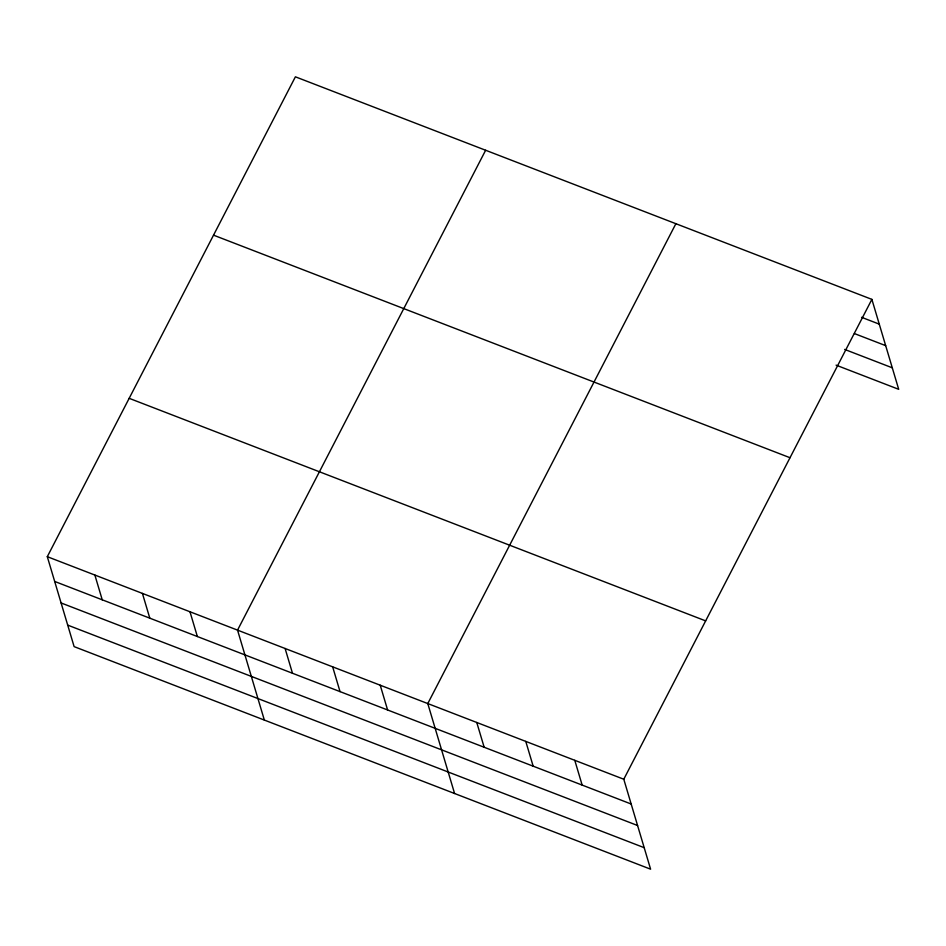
<?xml version="1.0" encoding="UTF-8"?>
<svg xmlns="http://www.w3.org/2000/svg" width="946" height="946" viewBox="0 0 946 946"><rect width="100%" height="100%" fill="white"/><g stroke="black" fill="none" stroke-linecap="round" stroke-linejoin="round"><path stroke-width="1.42" d="M871.881 299.374L623.781 779.232L650.6 869.185L74.119 646.626L47.3 556.686L295.4 76.815L871.881 299.374L898.7 389.314L836.087 365.144M485.641 150.26L237.541 630.131L264.348 720.072M675.882 223.705L427.781 703.564L454.588 793.517M861.57 317.312L879.272 324.135M854.38 333.56L885.681 345.645M844.648 349.417L892.291 367.805M213.536 235.164L790.005 457.722M129.176 398.325L705.657 620.883M47.3 556.686L623.781 779.232M54.679 581.447L631.159 804.005M61.1 602.957L637.58 825.515M67.698 625.117L644.179 847.675M574.778 760.324L582.157 785.085M525.775 741.404L533.166 766.177M476.772 722.484L484.163 747.257M380.221 685.211L387.6 709.973M332.661 666.847L340.04 691.621M285.101 648.483L292.48 673.256M189.98 611.766L197.359 636.528M142.42 593.402L149.799 618.176M94.86 575.038L102.239 599.811"/></g></svg>
